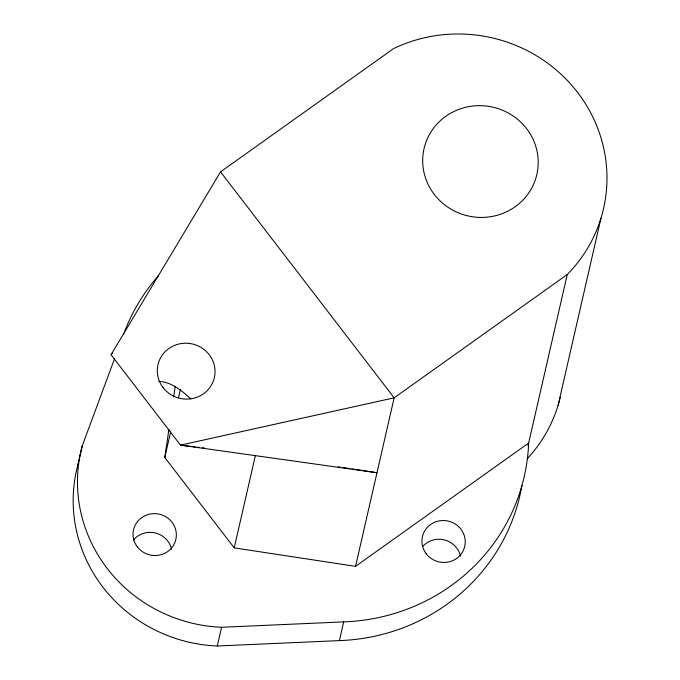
<?xml version="1.0" encoding="UTF-8"?>
<svg xmlns="http://www.w3.org/2000/svg" width="680" height="680" viewBox="0 0 680 680"><rect width="100%" height="100%" fill="white"/><g stroke="black" fill="none" stroke-linecap="round" stroke-linejoin="round"><path stroke-width="1.02" d="M114.52 358.776L82.237 445.885L77.945 464.61A148.274 142.953 12.9 0 0 217.294 646L339.405 640.611L343.697 621.885A195.653 188.623 12.9 0 0 528.658 443.046L355.546 566.346L234.226 547.876L164.781 457.478L168.92 429.25M173.672 396.831L175.202 386.376M164.781 457.478L170.671 431.766M178.449 397.817L180.336 389.589M234.226 547.876L255.433 455.285M217.294 646L221.587 627.274A148.274 142.953 12.9 0 1 82.237 445.885M355.546 566.346L394.145 397.842L567.248 274.533A146.82 141.55 12.9 0 0 577.549 92.378A146.82 141.55 12.9 0 0 393.652 48.552L220.541 171.862L111.052 354.739L180.498 445.128L376.992 472.736L351.892 468.911M527.977 445.995L567.248 274.533M558.076 405.45L600.958 218.221M77.945 464.61L78.676 462.629M111.052 354.739L112.43 353.124M221.587 627.274L343.697 621.885M158.737 381.438C171.326 381.76 181.917 390.745 190.808 398.863M195.109 446.904L180.498 445.128L394.145 397.842L220.541 171.862M197.2 447.16L199.291 447.414M202.419 447.797L204.51 448.043M338.291 466.837L340.382 467.16M342.474 467.475L349.8 468.588M521.909 485.443A195.653 188.623 12.9 0 1 339.405 640.611M560.32 397.264A146.82 141.55 12.9 0 1 527.229 458.779M133.348 540.141A21.701 20.918 12.9 0 1 155.304 532.976A21.701 20.918 12.9 0 1 171.598 549.312M422.841 546.337A21.701 20.918 12.9 0 1 444.652 539.988A21.701 20.918 12.9 0 1 460.496 556.206M123.675 334.05A195.653 188.623 12.9 0 1 158.619 275.527M434.291 194.429A57.868 55.785 12.9 0 0 533.596 184.246A57.868 55.785 12.9 0 0 473.458 105.961A57.868 55.785 12.9 0 0 434.291 194.429M137.385 546.924A21.701 20.918 12.9 0 0 174.624 543.108A21.701 20.918 12.9 0 0 152.073 513.748A21.701 20.918 12.9 0 0 137.385 546.924M426.275 553.826A21.701 20.918 12.9 0 0 463.522 550.001A21.701 20.918 12.9 0 0 440.971 520.65A21.701 20.918 12.9 0 0 426.275 553.826M163.081 387.6A28.934 27.897 12.9 0 0 212.738 382.517A28.934 27.897 12.9 0 0 182.673 343.375A28.934 27.897 12.9 0 0 163.081 387.6"/></g></svg>
